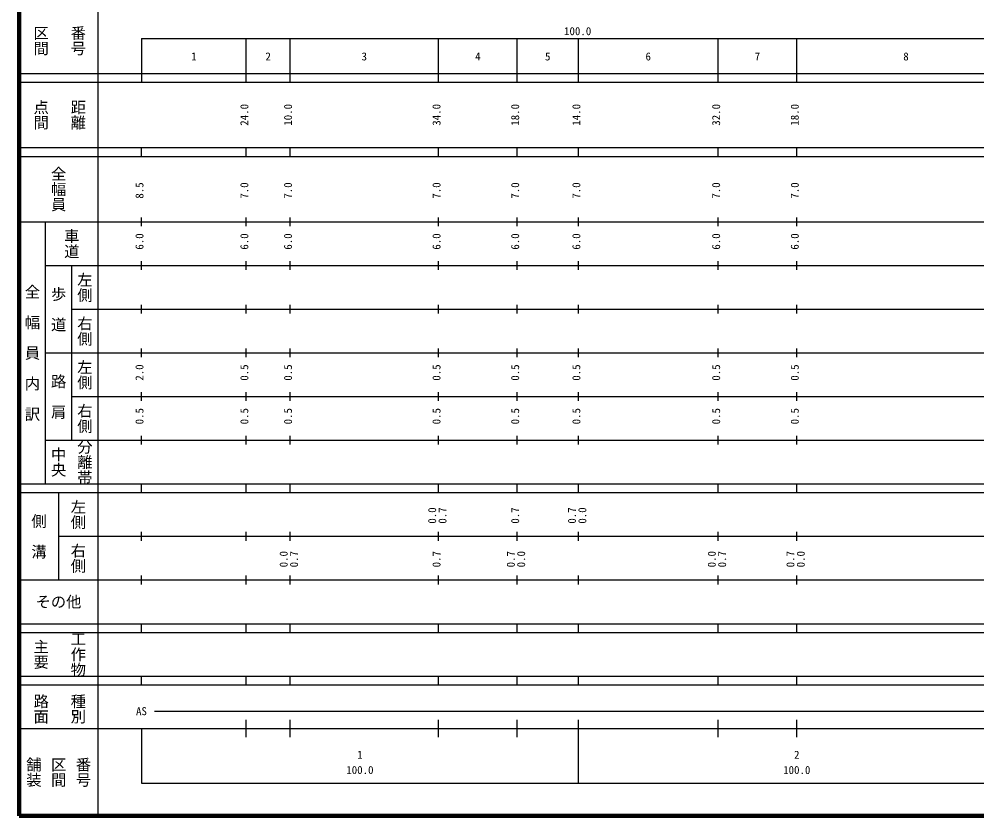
# Model space of a CAD drawing. Units: millimetres on the paper, enlarged 1000 times. Extents: x 40000 to 680000, y 20000 to 380000.
# Drawn here: x 40000 to 259220, y 20000 to 202409 of the extents above; entities that cross this region are included whole.
import ezdxf
from ezdxf.enums import TextEntityAlignment as Align

# ---------------------------------------------------------------- set-up
doc = ezdxf.new("R2010")
doc.units = ezdxf.units.MM
doc.header["$LTSCALE"] = 1000
doc.layers.add('M-TTL', color=2, linetype='Continuous', lineweight=140)
doc.layers.add('M-TTL-BAND', color=7, linetype='Continuous', lineweight=25)
doc.styles.add('@ＭＳ ゴシック', font='')
doc.styles.add('ＭＳ ゴシック', font='')
doc.styles.get('@ＭＳ ゴシック').set_extended_font_data('@MS Gothic')
doc.styles.get('ＭＳ ゴシック').set_extended_font_data('MS Gothic')

msp = doc.modelspace()

# ---------------------------------------------------------------- linework, layer by layer
at = {"layer": 'M-TTL'}
for p, q in [((40000, 380000), (40000, 20000)), ((40000, 20000), (680000, 20000))]:
    msp.add_line(p, q, dxfattribs=at)
at = {"layer": 'M-TTL-BAND'}
for p, q in [((58000, 370000), (58000, 20000)), ((68000, 198000), (579000, 198000)), ((68000, 198000), (68000, 188000)), ((92000, 188000), (92000, 198000)), ((102000, 188000), (102000, 198000)), ((136000, 188000), (136000, 198000)), ((154000, 188000), (154000, 198000)), ((168000, 188000), (168000, 198000)), ((200000, 188000), (200000, 198000)), ((218000, 188000), (218000, 198000)), ((40000, 190000), (579000, 190000)), ((40000, 188000), (579000, 188000)), ((40000, 173000), (579000, 173000)), ((40000, 171000), (579000, 171000)), ((68000, 171000), (68000, 173000)), ((92000, 171000), (92000, 173000)), ((102000, 171000), (102000, 173000)), ((136000, 171000), (136000, 173000)), ((154000, 171000), (154000, 173000)), ((168000, 171000), (168000, 173000)), ((200000, 171000), (200000, 173000)), ((218000, 171000), (218000, 173000)), ((40000, 156000), (579000, 156000)), ((46000, 96000), (46000, 156000)), ((68000, 155000), (68000, 157000)), ((92000, 155000), (92000, 157000)), ((102000, 155000), (102000, 157000)), ((136000, 155000), (136000, 157000)), ((154000, 155000), (154000, 157000)), ((168000, 155000), (168000, 157000)), ((200000, 155000), (200000, 157000)), ((218000, 155000), (218000, 157000)), ((68000, 145000), (68000, 147000)), ((92000, 145000), (92000, 147000)), ((102000, 145000), (102000, 147000)), ((136000, 145000), (136000, 147000)), ((154000, 145000), (154000, 147000)), ((168000, 145000), (168000, 147000)), ((200000, 145000), (200000, 147000)), ((218000, 145000), (218000, 147000)), ((46000, 146000), (579000, 146000)), ((52000, 146000), (52000, 106000)), ((52000, 136000), (579000, 136000)), ((68000, 135000), (68000, 137000)), ((92000, 135000), (92000, 137000)), ((102000, 135000), (102000, 137000)), ((136000, 135000), (136000, 137000)), ((154000, 135000), (154000, 137000)), ((168000, 135000), (168000, 137000)), ((200000, 135000), (200000, 137000)), ((218000, 135000), (218000, 137000)), ((46000, 126000), (579000, 126000)), ((68000, 125000), (68000, 127000)), ((92000, 125000), (92000, 127000)), ((102000, 125000), (102000, 127000)), ((136000, 125000), (136000, 127000)), ((154000, 125000), (154000, 127000)), ((168000, 125000), (168000, 127000)), ((200000, 125000), (200000, 127000)), ((218000, 125000), (218000, 127000)), ((68000, 115000), (68000, 117000)), ((92000, 115000), (92000, 117000)), ((102000, 115000), (102000, 117000)), ((136000, 115000), (136000, 117000)), ((154000, 115000), (154000, 117000)), ((168000, 115000), (168000, 117000)), ((200000, 115000), (200000, 117000)), ((218000, 115000), (218000, 117000)), ((52000, 116000), (579000, 116000)), ((46000, 106000), (579000, 106000)), ((68000, 105000), (68000, 107000)), ((92000, 105000), (92000, 107000)), ((102000, 105000), (102000, 107000)), ((136000, 105000), (136000, 107000)), ((154000, 105000), (154000, 107000)), ((168000, 105000), (168000, 107000)), ((200000, 105000), (200000, 107000)), ((218000, 105000), (218000, 107000)), ((40000, 96000), (579000, 96000)), ((68000, 94000), (68000, 96000)), ((92000, 94000), (92000, 96000)), ((102000, 94000), (102000, 96000)), ((136000, 94000), (136000, 96000)), ((154000, 94000), (154000, 96000)), ((168000, 94000), (168000, 96000)), ((200000, 94000), (200000, 96000)), ((218000, 94000), (218000, 96000)), ((40000, 94000), (579000, 94000)), ((49000, 94000), (49000, 74000)), ((49000, 84000), (579000, 84000)), ((68000, 83000), (68000, 85000)), ((92000, 83000), (92000, 85000)), ((102000, 83000), (102000, 85000)), ((136000, 83000), (136000, 85000)), ((154000, 83000), (154000, 85000)), ((168000, 83000), (168000, 85000)), ((200000, 83000), (200000, 85000)), ((218000, 83000), (218000, 85000)), ((68000, 73000), (68000, 75000)), ((92000, 73000), (92000, 75000)), ((102000, 73000), (102000, 75000)), ((136000, 73000), (136000, 75000)), ((154000, 73000), (154000, 75000)), ((168000, 73000), (168000, 75000)), ((200000, 73000), (200000, 75000)), ((218000, 73000), (218000, 75000)), ((40000, 74000), (579000, 74000)), ((40000, 64000), (579000, 64000)), ((68000, 62000), (68000, 64000)), ((92000, 62000), (92000, 64000)), ((102000, 62000), (102000, 64000)), ((136000, 62000), (136000, 64000)), ((154000, 62000), (154000, 64000)), ((168000, 62000), (168000, 64000)), ((200000, 62000), (200000, 64000)), ((218000, 62000), (218000, 64000)), ((40000, 62000), (579000, 62000)), ((40000, 52000), (579000, 52000)), ((68000, 50000), (68000, 52000)), ((92000, 50000), (92000, 52000)), ((102000, 50000), (102000, 52000)), ((136000, 50000), (136000, 52000)), ((154000, 50000), (154000, 52000)), ((168000, 50000), (168000, 52000)), ((200000, 50000), (200000, 52000)), ((218000, 50000), (218000, 52000)), ((40000, 50000), (579000, 50000)), ((71000, 44000), (565000, 44000)), ((92000, 38000), (92000, 42000)), ((102000, 38000), (102000, 42000)), ((136000, 38000), (136000, 42000)), ((154000, 38000), (154000, 42000)), ((168000, 27500), (168000, 42000)), ((200000, 38000), (200000, 42000)), ((218000, 38000), (218000, 42000)), ((40000, 40000), (579000, 40000)), ((68000, 40000), (68000, 27500)), ((68000, 27500), (579000, 27500))]:
    msp.add_line(p, q, dxfattribs=at)

# ---------------------------------------------------------------- texts
at = {"layer": 'M-TTL-BAND', "style": '@ＭＳ ゴシック'}
for s, p in [('区間', (45000, 197500)), ('番号', (53500, 197500)), ('点間', (45000, 180500)), ('距離', (53500, 180500)), ('全幅員', (49000, 163500)), ('車道', (52000, 151000)), ('左側', (55000, 141000)), ('全\u3000幅\u3000員\u3000内\u3000訳', (43000, 126000)), ('歩\u3000道', (49000, 136000)), ('右側', (55000, 131000)), ('左側', (55000, 121000)), ('路\u3000肩', (49000, 116000)), ('右側', (55000, 111000)), ('分離帯', (55000, 101000)), ('中央', (49000, 101000)), ('左側', (53500, 89000)), ('側\u3000溝', (44500, 84000)), ('右側', (53500, 79000)), ('工作物', (53500, 57000)), ('主要', (45000, 57000)), ('路面', (45000, 44500)), ('種別', (53500, 44500)), ('舗装', (43333, 30000)), ('区間', (49000, 30000)), ('番号', (54667, 30000))]:
    msp.add_text(s, height=2566, rotation=270, dxfattribs=at).set_placement(p, align=Align.MIDDLE_CENTER)
at = {"layer": 'M-TTL-BAND', "style": 'ＭＳ ゴシック'}
for s, p in [('100.0', (167844, 198195)), ('1', (80000, 192405)), ('2', (97000, 192405)), ('3', (119000, 192405)), ('4', (145000, 192405)), ('5', (161000, 192405)), ('6', (184000, 192405)), ('7', (209000, 192405)), ('8', (243000, 192405)), ('AS', (68000, 42500)), ('1', (118000, 32523)), ('2', (218000, 32523)), ('100.0', (118000, 29033)), ('100.0', (218000, 29033))]:
    msp.add_text(s, height=1833, dxfattribs=at).set_placement(p, align=Align.BOTTOM_CENTER)
for s, p in [('24.0', (93000, 180500)), ('10.0', (103000, 180500)), ('34.0', (137000, 180500)), ('18.0', (155000, 180500)), ('14.0', (169000, 180500)), ('32.0', (201000, 180500)), ('18.0', (219000, 180500)), ('8.5', (69000, 163174)), ('7.0', (93000, 163174)), ('7.0', (103000, 163174)), ('7.0', (137000, 163174)), ('7.0', (155000, 163174)), ('7.0', (169000, 163174)), ('7.0', (201000, 163174)), ('7.0', (219000, 163174)), ('6.0', (69000, 151500)), ('6.0', (93000, 151500)), ('6.0', (103000, 151500)), ('6.0', (137000, 151500)), ('6.0', (155000, 151500)), ('6.0', (169000, 151500)), ('6.0', (201000, 151500)), ('6.0', (219000, 151500)), ('2.0', (69000, 121500)), ('0.5', (93000, 121500)), ('0.5', (103000, 121500)), ('0.5', (137000, 121500)), ('0.5', (155000, 121500)), ('0.5', (169000, 121500)), ('0.5', (201000, 121500)), ('0.5', (219000, 121500)), ('0.5', (69000, 111500)), ('0.5', (93000, 111500)), ('0.5', (103000, 111500)), ('0.5', (137000, 111500)), ('0.5', (155000, 111500)), ('0.5', (169000, 111500)), ('0.5', (201000, 111500)), ('0.5', (219000, 111500)), ('0.0', (136000, 88764)), ('0.7', (138370, 88764)), ('0.7', (155000, 88764)), ('0.7', (168000, 88764)), ('0.0', (170370, 88764)), ('0.0', (102000, 78764)), ('0.7', (104370, 78764)), ('0.7', (137000, 78764)), ('0.7', (154000, 78764)), ('0.0', (156370, 78764)), ('0.0', (200000, 78764)), ('0.7', (202370, 78764)), ('0.7', (218000, 78764)), ('0.0', (220370, 78764))]:
    msp.add_text(s, height=1833, rotation=90, dxfattribs=at).set_placement(p, align=Align.BOTTOM_CENTER)
msp.add_text('その他', height=2566, dxfattribs=at).set_placement((49000, 69000), align=Align.MIDDLE_CENTER)

doc.saveas('drawing.dxf')
